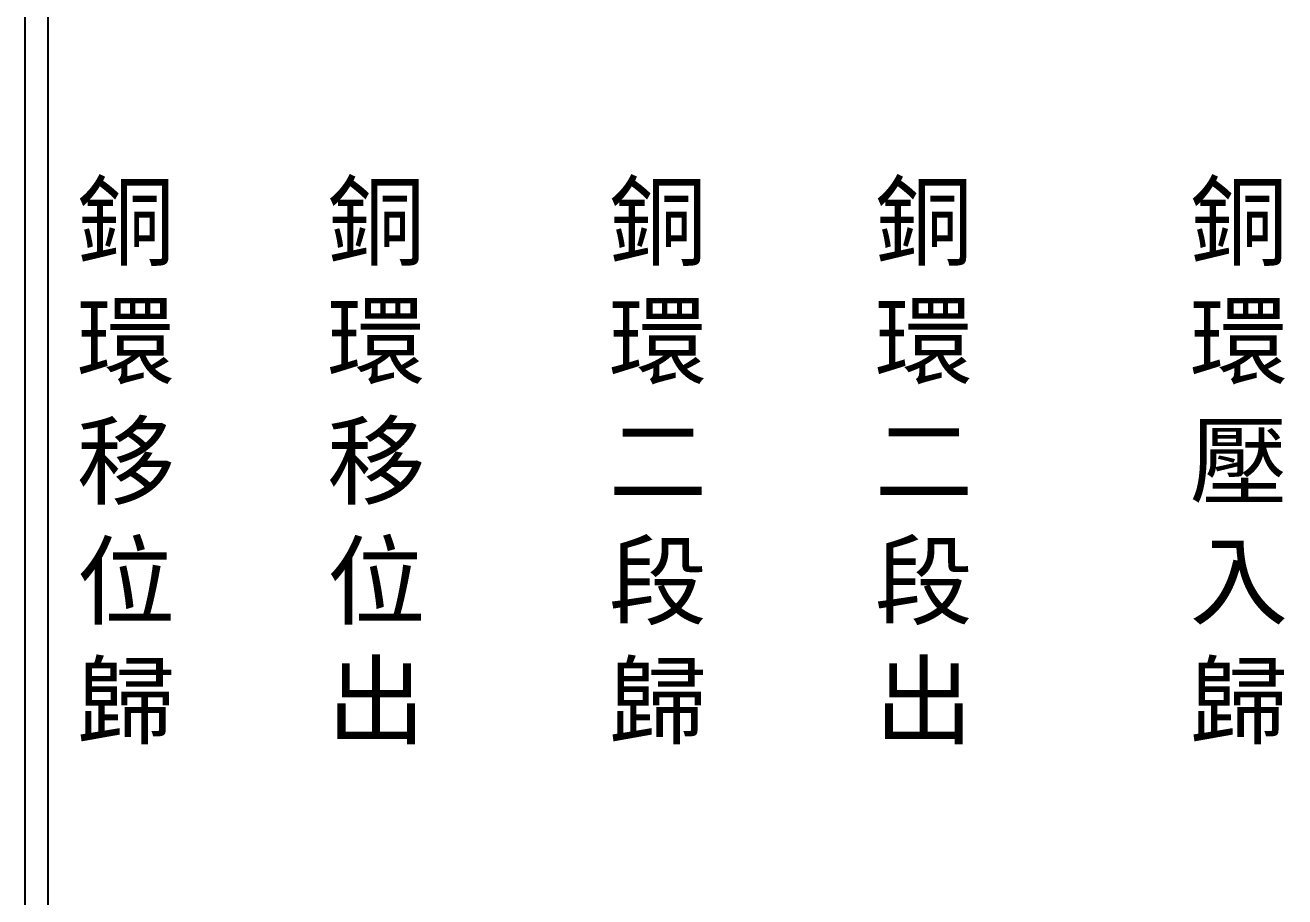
# Model space of a CAD drawing. Extents: x 275 to 562, y 265 to 469.
# Drawn here: x 274.9 to 343.1, y 312.2 to 359.4 of the extents above; entities that cross this region are included whole.
import ezdxf

# ---------------------------------------------------------------- set-up
doc = ezdxf.new("R2010")
doc.units = 0
doc.layers.add('圖框層', color=7, linetype='CONTINUOUS')
doc.layers.add('標尺寸層', color=3, linetype='CONTINUOUS')
doc.styles.add('CNS', font='romanc.shx', dxfattribs={"bigfont": 'chineset.shx'})

msp = doc.modelspace()

# ---------------------------------------------------------------- linework, layer by layer
at = {"layer": '圖框層', "color": 7}
for p, q in [((274.898, 264.945), (274.898, 468.914)), ((276.148, 266.195), (276.148, 467.665))]:
    msp.add_line(p, q, dxfattribs=at)

# ---------------------------------------------------------------- texts
at = {"layer": '標尺寸層', "color": 7, "char_height": 3.9, "width": 4.96081, "attachment_point": 5, "style": 'CNS'}
for s, insert in [('{\\fDFKai-SB|b0|i0|c136|p65;銅環移位歸}', (280.356, 335.596)), ('{\\fDFKai-SB|b0|i0|c136|p65;銅環移位出}', (293.918, 335.596)), ('{\\fDFKai-SB|b0|i0|c136|p65;銅環二段歸}', (309.176, 335.596)), ('{\\fDFKai-SB|b0|i0|c136|p65;銅環二段出}', (323.585, 335.596)), ('{\\fDFKai-SB|b0|i0|c136|p65;銅環壓入歸}', (340.654, 335.596))]:
    msp.add_mtext(s, dxfattribs=dict(at, insert=insert))

doc.saveas('drawing.dxf')
